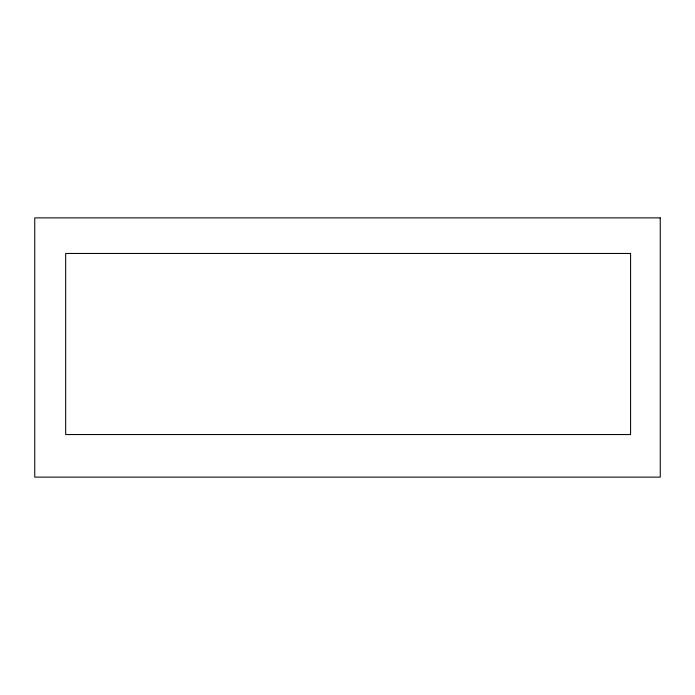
<?xml version="1.0" encoding="UTF-8"?>
<svg xmlns="http://www.w3.org/2000/svg" width="695" height="695" viewBox="0 0 695 695"><rect width="100%" height="100%" fill="white"/><g stroke="black" fill="none" stroke-linecap="round" stroke-linejoin="round"><path stroke-width="1.04" d="M660.25 217.874L34.75 217.874L34.75 477.126L660.25 477.126L660.25 217.874M630.574 253.466L65.669 253.466L65.669 434.549L630.574 434.549L630.574 253.466"/></g></svg>
